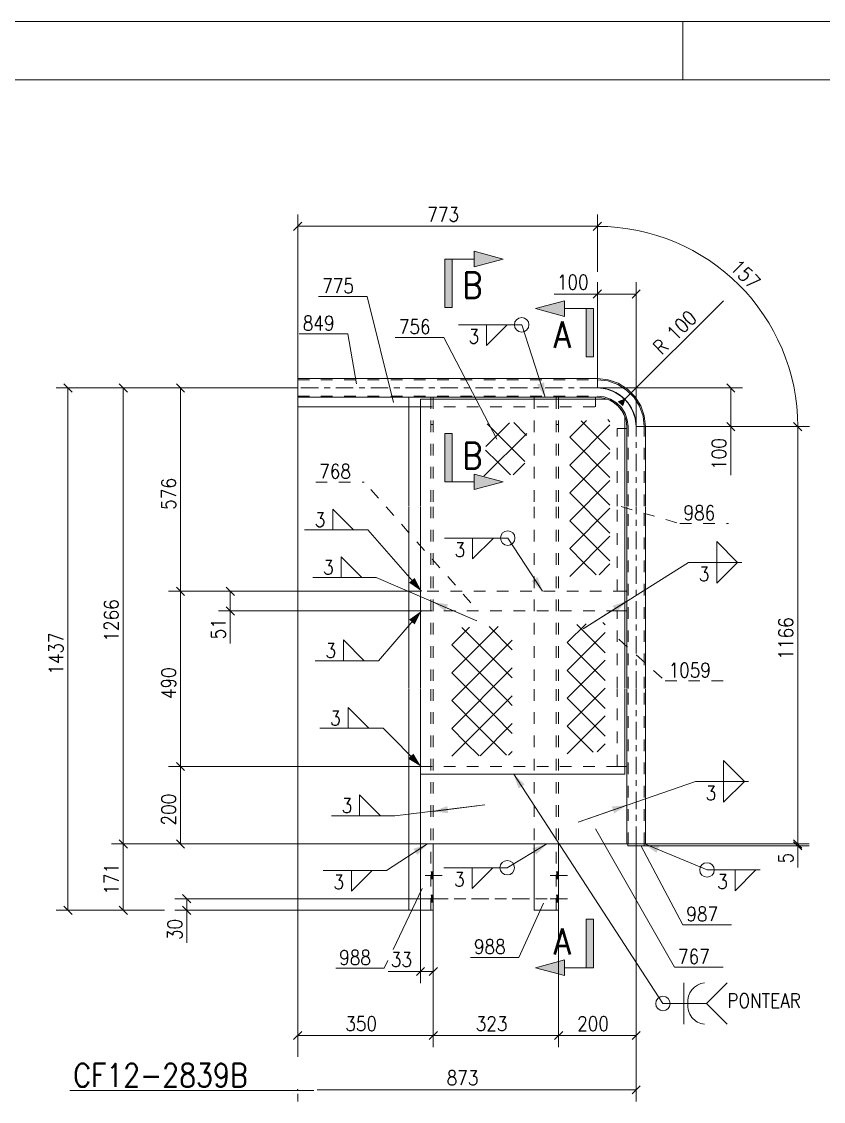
# Model space of a CAD drawing. Header units: millimetres. Extents: x 2 to 846, y 5 to 599.
# Drawn here: x 231.7 to 369.7, y 413.2 to 599 of the extents above; entities that cross this region are included whole.
import ezdxf

# ---------------------------------------------------------------- set-up
doc = ezdxf.new("R2010")
doc.units = ezdxf.units.MM
for name, pattern in [('XKITLINE00', [0]), ('XKITLINE02', [4, 2, -2]), ('XKITLINE03', [6, 3, -1, 1, -1]), ('XKITLINE06', [7, 3, -1, 2, -1])]:
    doc.linetypes.add(name, pattern=pattern)
for name, color, linetype, lineweight in [('Corte', 7, 'Continuous', 0), ('Cota', 4, 'Continuous', 0), ('Marca da peça', 2, 'Continuous', 0), ('Objeto gráfico', 3, 'Continuous', 0), ('Outro tipo de objeto', 7, 'Continuous', 0), ('Parafuso', 3, 'Continuous', 0), ('Peça', 2, 'Continuous', 0), ('Solda', 1, 'Continuous', 0), ('Texto', 7, 'Continuous', 0)]:
    doc.layers.add(name, color=color, linetype=linetype, lineweight=lineweight)
doc.styles.add('ROMANS', font='ROMANS__.TTF')
doc.styles.add('SIMPLEX', font='SIMPLEX_.TTF')

# ---------------------------------------------------------------- blocks, each defined once
blk = doc.blocks.new('*A14')
at = {"layer": 'Parafuso'}
for points in [[(302.14, 452.65), (302.56, 452.65), (302.56, 451.45), (302.14, 451.45)], [(302.14, 448.65), (302.56, 448.65), (302.56, 447.45), (302.14, 447.45)]]:
    blk.add_hatch(color=7, dxfattribs=at).paths.add_polyline_path(points, flags=17)
at = {"layer": 'Parafuso', "color": 7, "linetype": 'XKITLINE00', "lineweight": 0}
for p, q in [((301.14, 452.05), (304.1, 452.05)), ((302.14, 452.65), (302.56, 452.65)), ((302.14, 451.45), (302.56, 451.45)), ((301.14, 448.05), (304.1, 448.05)), ((302.14, 448.65), (302.56, 448.65)), ((302.14, 447.45), (302.56, 447.45))]:
    blk.add_line(p, q, dxfattribs=at)
blk = doc.blocks.new('*A15')
at = {"layer": 'Peça', "color": 4, "linetype": 'XKITLINE00', "lineweight": 0}
for p, q in [((336.06, 457.15), (336.06, 457.47)), ((337.46, 457.47), (337.46, 457.15)), ((338.86, 457.15), (338.86, 457.47)), ((338.81, 457.15), (336.06, 457.15)), ((338.86, 457.15), (338.81, 457.15))]:
    blk.add_line(p, q, dxfattribs=at)
at = {"layer": 'Peça', "color": 7, "linetype": 'XKITLINE02', "lineweight": 0}
for p, q in [((336.06, 457.47), (338.86, 457.47)), ((338.81, 457.15), (338.86, 457.15))]:
    blk.add_line(p, q, dxfattribs=at)
blk = doc.blocks.new('*A16')
at = {"layer": 'Peça', "color": 7, "linetype": 'XKITLINE02', "lineweight": 0}
for p, q in [((319.9, 534.35), (324.13, 534.35)), ((319.9, 534.35), (319.9, 515.62)), ((323.71, 534.35), (323.71, 515.62)), ((324.13, 534.35), (324.13, 515.62)), ((323.71, 529.68), (324.13, 529.68)), ((319.9, 515.52), (319.9, 484.23)), ((323.71, 515.52), (323.71, 484.23)), ((324.13, 515.52), (324.13, 484.23)), ((319.9, 484.13), (319.9, 457.47)), ((323.71, 484.13), (323.71, 446.05)), ((324.13, 484.13), (324.13, 457.47))]:
    blk.add_line(p, q, dxfattribs=at)
at = {"layer": 'Peça', "color": 4, "linetype": 'XKITLINE00', "lineweight": 0}
for p, q in [((319.9, 457.47), (319.9, 446.05)), ((324.13, 446.05), (324.13, 457.47)), ((319.9, 446.05), (324.13, 446.05))]:
    blk.add_line(p, q, dxfattribs=at)
blk = doc.blocks.new('*A17')
at = {"layer": 'Peça', "color": 7, "linetype": 'XKITLINE02', "lineweight": 0}
for p, q in [((300.36, 469.47), (300.36, 470.8)), ((300.36, 470.8), (335.52, 470.8))]:
    blk.add_line(p, q, dxfattribs=at)
at = {"layer": 'Peça', "color": 4, "linetype": 'XKITLINE00', "lineweight": 0}
for p, q in [((335.52, 470.8), (335.85, 470.8)), ((335.85, 470.8), (335.85, 457.47)), ((300.36, 469.47), (300.36, 457.47)), ((300.36, 457.47), (335.85, 457.47))]:
    blk.add_line(p, q, dxfattribs=at)
blk = doc.blocks.new('*A18')
at = {"layer": 'Peça', "color": 4, "linetype": 'XKITLINE00', "lineweight": 0}
for p, q in [((300.36, 534.01), (332.51, 534.01)), ((300.36, 515.62), (300.36, 534.01)), ((332.51, 534.01), (333.49, 533.53)), ((334.35, 532.84), (333.49, 533.53)), ((335.03, 531.99), (334.35, 532.84)), ((335.52, 531), (335.03, 531.99)), ((335.52, 515.62), (335.52, 531)), ((300.36, 484.23), (300.36, 515.52)), ((335.52, 484.23), (335.52, 515.52)), ((300.36, 469.47), (300.36, 484.13)), ((335.52, 469.47), (335.52, 484.13)), ((335.52, 469.47), (300.36, 469.47))]:
    blk.add_line(p, q, dxfattribs=at)
at = {"layer": 'Peça', "color": 7, "linetype": 'XKITLINE02', "lineweight": 0}
for p, q in [((333.49, 533.53), (334.35, 532.84)), ((334.35, 532.84), (335.03, 531.99))]:
    blk.add_line(p, q, dxfattribs=at)
blk = doc.blocks.new('*A19')
at = {"layer": 'Peça', "color": 7, "linetype": 'XKITLINE02', "lineweight": 0}
for p, q in [((335.52, 500.97), (300.36, 500.97)), ((300.36, 500.97), (300.36, 497.57)), ((300.36, 497.57), (335.52, 497.57))]:
    blk.add_line(p, q, dxfattribs=at)
at = {"layer": 'Peça', "color": 4, "linetype": 'XKITLINE00', "lineweight": 0}
for p, q in [((335.52, 500.97), (335.85, 500.97)), ((335.85, 500.97), (335.85, 497.57)), ((335.52, 497.57), (335.85, 497.57))]:
    blk.add_line(p, q, dxfattribs=at)
blk = doc.blocks.new('*A20')
at = {"layer": 'Peça', "color": 4, "linetype": 'XKITLINE00', "lineweight": 0}
for p, q in [((330.46, 534.35), (279.23, 534.35)), ((279.23, 534.35), (279.23, 532.68)), ((330.46, 534.35), (330.46, 534.01)), ((279.23, 532.68), (300.36, 532.68))]:
    blk.add_line(p, q, dxfattribs=at)
at = {"layer": 'Peça', "color": 7, "linetype": 'XKITLINE02', "lineweight": 0}
for p in [(330.46, 534.01), (300.36, 532.68)]:
    blk.add_line(p, (330.46, 532.68), dxfattribs=at)
blk = doc.blocks.new('*A21')
at = {"layer": 'Peça', "color": 4, "linetype": 'XKITLINE00', "lineweight": 0}
for p, q in [((279.24, 537.57), (330.8, 537.57)), ((279.24, 537.57), (279.24, 534.35)), ((330.8, 537.57), (332.64, 537.36)), ((332.64, 537.36), (334.39, 536.75)), ((334.39, 536.75), (335.96, 535.76)), ((335.96, 535.76), (337.27, 534.45)), ((330.46, 534.35), (330.8, 534.35)), ((330.8, 534.35), (331.92, 534.22)), ((331.92, 534.22), (332.99, 533.84)), ((332.99, 533.84), (333.95, 533.24)), ((338.25, 532.88), (337.27, 534.45)), ((333.95, 533.24), (334.75, 532.44)), ((335.35, 531.48), (334.75, 532.44)), ((338.86, 531.13), (338.25, 532.88)), ((335.73, 530.41), (335.35, 531.48)), ((335.85, 529.29), (335.73, 530.41)), ((339.07, 529.29), (338.86, 531.13)), ((335.85, 529.29), (335.85, 528.96)), ((339.07, 515.62), (339.07, 529.29)), ((339.07, 484.23), (339.07, 515.52)), ((339.07, 457.47), (339.07, 484.13)), ((335.85, 457.47), (339.07, 457.47))]:
    blk.add_line(p, q, dxfattribs=at)
at = {"layer": 'Peça', "color": 7, "linetype": 'XKITLINE02', "lineweight": 0}
for p, q in [((279.24, 537.35), (330.8, 537.35)), ((330.8, 537.35), (332.59, 537.15)), ((332.59, 537.15), (334.29, 536.55)), ((334.29, 536.55), (335.82, 535.59)), ((335.82, 535.59), (337.1, 534.31)), ((279.24, 534.56), (330.8, 534.56)), ((279.24, 534.35), (330.46, 534.35)), ((330.8, 534.56), (331.97, 534.43)), ((331.97, 534.43), (333.08, 534.04)), ((333.08, 534.04), (334.08, 533.41)), ((334.08, 533.41), (334.92, 532.58)), ((338.06, 532.79), (337.1, 534.31)), ((335.55, 531.58), (334.92, 532.58)), ((335.94, 530.46), (335.55, 531.58)), ((338.65, 531.08), (338.06, 532.79)), ((336.07, 529.29), (335.94, 530.46)), ((338.86, 529.29), (338.65, 531.08)), ((335.85, 528.96), (335.85, 515.62)), ((336.07, 515.62), (336.07, 529.29)), ((338.86, 515.62), (338.86, 529.29)), ((335.85, 515.52), (335.85, 484.23)), ((336.07, 484.23), (336.07, 515.52)), ((338.86, 484.23), (338.86, 515.52)), ((335.85, 484.13), (335.85, 457.47)), ((336.07, 457.47), (336.07, 484.13)), ((338.86, 457.47), (338.86, 484.13))]:
    blk.add_line(p, q, dxfattribs=at)
at = {"layer": 'Peça', "color": 7, "linetype": 'XKITLINE03', "lineweight": 0}
for p, q in [((330.8, 535.96), (279.24, 535.96)), ((332.28, 535.79), (330.8, 535.96)), ((333.69, 535.29), (332.28, 535.79)), ((334.95, 534.5), (333.69, 535.29)), ((336.01, 533.45), (334.95, 534.5)), ((336.8, 532.18), (336.01, 533.45)), ((337.3, 530.77), (336.8, 532.18)), ((337.46, 529.29), (337.3, 530.77)), ((337.46, 515.62), (337.46, 529.29)), ((337.46, 484.23), (337.46, 515.52)), ((337.46, 457.47), (337.46, 484.13))]:
    blk.add_line(p, q, dxfattribs=at)
blk = doc.blocks.new('*A22')
at = {"layer": 'Peça', "color": 7, "linetype": 'XKITLINE02', "lineweight": 0}
for p, q in [((334.19, 515.62), (334.19, 528.96)), ((335.52, 528.96), (334.19, 528.96)), ((334.19, 500.97), (334.19, 515.52)), ((335.52, 500.97), (334.19, 500.97))]:
    blk.add_line(p, q, dxfattribs=at)
at = {"layer": 'Peça', "color": 4, "linetype": 'XKITLINE00', "lineweight": 0}
for p, q in [((335.85, 528.96), (335.52, 528.96)), ((335.85, 515.62), (335.85, 528.96)), ((335.85, 500.97), (335.85, 515.52)), ((335.85, 500.97), (335.52, 500.97))]:
    blk.add_line(p, q, dxfattribs=at)
blk = doc.blocks.new('*A23')
at = {"layer": 'Peça', "color": 7, "linetype": 'XKITLINE02', "lineweight": 0}
for p, q in [((334.19, 484.23), (334.19, 497.57)), ((335.52, 497.57), (334.19, 497.57)), ((334.19, 470.8), (334.19, 484.13)), ((335.52, 470.8), (334.19, 470.8))]:
    blk.add_line(p, q, dxfattribs=at)
at = {"layer": 'Peça', "color": 4, "linetype": 'XKITLINE00', "lineweight": 0}
for p, q in [((335.85, 497.57), (335.52, 497.57)), ((335.85, 484.23), (335.85, 497.57)), ((335.85, 470.8), (335.85, 484.13)), ((335.85, 470.8), (335.52, 470.8))]:
    blk.add_line(p, q, dxfattribs=at)
blk = doc.blocks.new('*A24')
at = {"layer": 'Parafuso'}
for points in [[(323.71, 452.65), (324.13, 452.65), (324.13, 451.45), (323.71, 451.45)], [(323.71, 448.65), (324.13, 448.65), (324.13, 447.45), (323.71, 447.45)]]:
    blk.add_hatch(color=7, dxfattribs=at).paths.add_polyline_path(points, flags=17)
at = {"layer": 'Parafuso', "color": 7, "linetype": 'XKITLINE00', "lineweight": 0}
for p, q in [((322.7, 452.05), (325.67, 452.05)), ((323.71, 452.65), (324.13, 452.65)), ((323.71, 451.45), (324.13, 451.45)), ((322.7, 448.05), (325.67, 448.05)), ((323.71, 448.65), (324.13, 448.65)), ((323.71, 447.45), (324.13, 447.45))]:
    blk.add_line(p, q, dxfattribs=at)
blk = doc.blocks.new('*A25')
at = {"layer": 'Peça', "color": 7, "linetype": 'XKITLINE02', "lineweight": 0}
for p, q in [((298.33, 534.35), (302.56, 534.35)), ((298.33, 534.35), (298.33, 532.68)), ((302.14, 534.35), (302.14, 515.62)), ((302.56, 534.35), (302.56, 515.62)), ((302.14, 529.68), (302.56, 529.68)), ((302.14, 515.52), (302.14, 484.23)), ((302.56, 515.52), (302.56, 484.23)), ((302.14, 484.13), (302.14, 446.05)), ((302.56, 484.13), (302.56, 457.47))]:
    blk.add_line(p, q, dxfattribs=at)
at = {"layer": 'Peça', "color": 4, "linetype": 'XKITLINE00', "lineweight": 0}
for p, q in [((298.33, 532.68), (298.33, 515.62)), ((298.33, 515.52), (298.33, 484.23)), ((298.33, 484.13), (298.33, 446.05)), ((302.56, 446.05), (302.56, 457.47)), ((298.33, 446.05), (302.56, 446.05))]:
    blk.add_line(p, q, dxfattribs=at)
blk = doc.blocks.new('*A53')
at = {"layer": 'Objeto gráfico', "color": 7, "linetype": 'XKITLINE06', "lineweight": 0}
blk.add_line((302.14, 448.05), (322.7, 448.05), dxfattribs=at)
blk = doc.blocks.new('*A54')
at = {"layer": 'Objeto gráfico', "color": 2, "linetype": 'XKITLINE00', "lineweight": 0}
for p, q in [((311.59, 525.87), (315.68, 529.96)), ((316.06, 525.55), (311.83, 529.78)), ((318.45, 527.95), (316.4, 530)), ((311.27, 520.76), (318.64, 528.13)), ((318.62, 527.78), (318.45, 527.95)), ((313.66, 523.16), (311.55, 525.27)), ((318.34, 523.28), (316.06, 525.55)), ((315.82, 521), (313.66, 523.16)), ((316.32, 521.02), (318.32, 523.03)), ((311.27, 520.76), (311.27, 520.76)), ((311.27, 520.76), (311.27, 520.76)), ((311.27, 520.76), (311.27, 520.76))]:
    blk.add_line(p, q, dxfattribs=at)
blk = doc.blocks.new('*A55')
at = {"layer": 'Objeto gráfico', "color": 2, "linetype": 'XKITLINE00', "lineweight": 0}
for p, q in [((305.74, 486.93), (313.71, 494.91)), ((305.74, 491.72), (308.8, 494.79)), ((316.15, 486.09), (307.49, 494.75)), ((316.15, 490.88), (312.17, 494.87)), ((305.74, 482.14), (316.15, 492.56)), ((315.32, 482.14), (305.74, 491.72)), ((305.74, 477.35), (316.15, 487.77)), ((312.92, 479.75), (305.74, 486.93)), ((305.74, 472.56), (316.15, 482.98)), ((310.53, 477.35), (305.74, 482.14)), ((316.15, 481.3), (315.32, 482.14)), ((316.15, 476.51), (312.92, 479.75)), ((310.62, 472.65), (316.15, 478.19)), ((308.13, 474.96), (305.74, 477.35)), ((315.14, 472.74), (310.53, 477.35)), ((310.44, 472.65), (308.13, 474.96)), ((315.5, 472.74), (316.15, 473.4))]:
    blk.add_line(p, q, dxfattribs=at)
blk = doc.blocks.new('*A56')
at = {"layer": 'Objeto gráfico', "color": 2, "linetype": 'XKITLINE00', "lineweight": 0}
for p, q in [((325.6, 492.13), (328.85, 495.37)), ((332.14, 490.38), (327.27, 495.25)), ((332.14, 495.17), (331.71, 495.6)), ((325.6, 487.34), (332.14, 493.88)), ((332.14, 485.59), (325.6, 492.13)), ((325.6, 482.55), (332.14, 489.09)), ((332.14, 480.8), (325.6, 487.34)), ((325.6, 477.76), (332.14, 484.3)), ((330.39, 477.76), (325.6, 482.55)), ((325.6, 472.97), (332.14, 479.51)), ((328, 475.36), (325.6, 477.76)), ((332.14, 476.01), (330.39, 477.76)), ((330.08, 473.28), (328, 475.36)), ((330.74, 473.32), (332.14, 474.72)), ((325.6, 472.97), (325.6, 472.97)), ((325.6, 472.97), (325.6, 472.97)), ((325.6, 472.97), (325.6, 472.97))]:
    blk.add_line(p, q, dxfattribs=at)
blk = doc.blocks.new('*A57')
at = {"layer": 'Objeto gráfico', "color": 2, "linetype": 'XKITLINE00', "lineweight": 0}
for p, q in [((326.03, 527.48), (328.9, 530.35)), ((332.96, 525.34), (327.99, 530.31)), ((332.96, 530.13), (332.57, 530.52)), ((326.03, 522.69), (332.96, 529.63)), ((332.96, 520.55), (326.03, 527.48)), ((326.03, 517.9), (332.96, 524.84)), ((332.96, 515.76), (326.03, 522.69)), ((326.03, 513.11), (332.96, 520.05)), ((332.96, 510.97), (326.03, 517.9)), ((326.03, 508.32), (332.96, 515.26)), ((330.82, 508.32), (326.03, 513.11)), ((326.03, 503.53), (332.96, 510.47)), ((328.43, 505.93), (326.03, 508.32)), ((332.96, 506.18), (330.82, 508.32)), ((330.59, 503.77), (328.43, 505.93)), ((331.08, 503.79), (332.96, 505.68))]:
    blk.add_line(p, q, dxfattribs=at)
blk = doc.blocks.new('*A114')
at = {"layer": 'Cota', "color": 7, "linetype": 'XKITLINE00', "lineweight": 0}
for p, q in [((300.36, 457.47), (300.36, 433.52)), ((302.56, 446.05), (302.56, 433.52)), ((300.36, 435.52), (294.78, 435.52)), ((300.36, 435.52), (294.78, 435.52)), ((301.07, 436.23), (299.66, 434.81)), ((300.36, 435.52), (302.56, 435.52)), ((303.27, 436.23), (301.86, 434.81))]:
    blk.add_line(p, q, dxfattribs=at)
at = {"layer": 'Cota', "color": 3}
for p in [(300.36, 435.52), (302.56, 435.52)]:
    blk.add_point(p, dxfattribs=at)
at = {"layer": 'Cota', "color": 3, "style": 'SIMPLEX', "width": 0.85}
blk.add_text('33', height=2.5, dxfattribs=at).set_placement((295.25, 436.32))
blk = doc.blocks.new('*A115')
at = {"layer": 'Cota', "color": 7, "linetype": 'XKITLINE00', "lineweight": 0}
for p, q in [((301.14, 448.05), (258.09, 448.05)), ((259.43, 448.75), (260.84, 447.34)), ((260.14, 446.05), (260.14, 448.05)), ((298.33, 446.05), (258.09, 446.05)), ((259.43, 446.75), (260.84, 445.34)), ((260.14, 446.05), (260.14, 440.46)), ((260.14, 446.05), (260.14, 440.46))]:
    blk.add_line(p, q, dxfattribs=at)
at = {"layer": 'Cota', "color": 3}
for p in [(260.14, 448.05), (260.14, 446.05)]:
    blk.add_point(p, dxfattribs=at)
at = {"layer": 'Cota', "color": 3, "style": 'SIMPLEX', "width": 0.85}
blk.add_text('30', height=2.5, rotation=90.0002, dxfattribs=at).set_placement((259.34, 440.93))
blk = doc.blocks.new('*A116')
at = {"layer": 'Cota', "color": 7, "linetype": 'XKITLINE00', "lineweight": 0}
for p, q in [((279.24, 535.96), (257.03, 535.96)), ((258.37, 536.66), (259.78, 535.25)), ((259.08, 500.97), (259.08, 535.96)), ((300.36, 500.97), (257.03, 500.97)), ((258.37, 501.67), (259.78, 500.26))]:
    blk.add_line(p, q, dxfattribs=at)
at = {"layer": 'Cota', "color": 3}
for p in [(259.08, 535.96), (259.08, 500.97)]:
    blk.add_point(p, dxfattribs=at)
at = {"layer": 'Cota', "color": 3, "style": 'SIMPLEX', "width": 0.85}
blk.add_text('576', height=2.5, rotation=90.0002, dxfattribs=at).set_placement((258.28, 514.98))
blk = doc.blocks.new('*A117')
at = {"layer": 'Cota', "color": 7, "linetype": 'XKITLINE00', "lineweight": 0}
for p, q in [((300.36, 500.97), (257.03, 500.97)), ((258.37, 501.67), (259.78, 500.26)), ((259.08, 470.8), (259.08, 500.97)), ((300.36, 470.8), (257.03, 470.8)), ((258.37, 471.51), (259.78, 470.09))]:
    blk.add_line(p, q, dxfattribs=at)
at = {"layer": 'Cota', "color": 3}
for p in [(259.08, 500.97), (259.08, 470.8)]:
    blk.add_point(p, dxfattribs=at)
at = {"layer": 'Cota', "color": 3, "style": 'SIMPLEX', "width": 0.85}
blk.add_text('490', height=2.5, rotation=90.0002, dxfattribs=at).set_placement((258.28, 482.4))
blk = doc.blocks.new('*A118')
at = {"layer": 'Cota', "color": 7, "linetype": 'XKITLINE00', "lineweight": 0}
for p, q in [((300.36, 470.8), (257.03, 470.8)), ((258.37, 471.51), (259.78, 470.09)), ((259.08, 457.47), (259.08, 470.8)), ((300.36, 457.47), (257.03, 457.47)), ((258.37, 458.17), (259.78, 456.76))]:
    blk.add_line(p, q, dxfattribs=at)
at = {"layer": 'Cota', "color": 3}
for p in [(259.08, 470.8), (259.08, 457.47)]:
    blk.add_point(p, dxfattribs=at)
at = {"layer": 'Cota', "color": 3, "style": 'SIMPLEX', "width": 0.85}
blk.add_text('200', height=2.5, rotation=90.0002, dxfattribs=at).set_placement((258.28, 460.65))
blk = doc.blocks.new('*A119')
at = {"layer": 'Cota', "color": 7, "linetype": 'XKITLINE00', "lineweight": 0}
for p, q in [((279.24, 535.96), (237.66, 535.96)), ((239, 536.66), (240.42, 535.25)), ((239.71, 446.05), (239.71, 535.96)), ((256.34, 446.05), (237.66, 446.05)), ((239, 446.75), (240.42, 445.34)), ((298.33, 446.05), (259.84, 446.05))]:
    blk.add_line(p, q, dxfattribs=at)
at = {"layer": 'Cota', "color": 3}
for p in [(239.71, 535.96), (239.71, 446.05)]:
    blk.add_point(p, dxfattribs=at)
at = {"layer": 'Cota', "color": 3, "style": 'SIMPLEX', "width": 0.85}
blk.add_text('1437', height=2.5, rotation=90.0002, dxfattribs=at).set_placement((238.91, 486.59))
blk = doc.blocks.new('*A120')
at = {"layer": 'Cota', "color": 7, "linetype": 'XKITLINE00', "lineweight": 0}
for p, q in [((279.24, 535.96), (279.24, 422.5)), ((302.56, 446.05), (302.56, 422.5)), ((279.94, 425.2), (278.53, 423.79)), ((279.24, 424.5), (302.56, 424.5)), ((303.27, 425.2), (301.86, 423.79))]:
    blk.add_line(p, q, dxfattribs=at)
at = {"layer": 'Cota', "color": 3}
for p in [(279.24, 424.5), (302.56, 424.5)]:
    blk.add_point(p, dxfattribs=at)
at = {"layer": 'Cota', "color": 3, "style": 'SIMPLEX', "width": 0.85}
blk.add_text('350', height=2.5, dxfattribs=at).set_placement((287.42, 425.3))
blk = doc.blocks.new('*A121')
at = {"layer": 'Cota', "color": 7, "linetype": 'XKITLINE00', "lineweight": 0}
for p, q in [((337.46, 457.47), (337.46, 422.5)), ((324.13, 446.05), (324.13, 422.5)), ((324.84, 425.2), (323.42, 423.79)), ((324.13, 424.5), (337.46, 424.5)), ((338.17, 425.2), (336.76, 423.79))]:
    blk.add_line(p, q, dxfattribs=at)
at = {"layer": 'Cota', "color": 3}
for p in [(324.13, 424.5), (337.46, 424.5)]:
    blk.add_point(p, dxfattribs=at)
at = {"layer": 'Cota', "color": 3, "style": 'SIMPLEX', "width": 0.85}
blk.add_text('200', height=2.5, dxfattribs=at).set_placement((327.31, 425.3))
blk = doc.blocks.new('*A122')
at = {"layer": 'Cota', "color": 7, "linetype": 'XKITLINE00', "lineweight": 0}
for p, q in [((300.36, 457.47), (247.18, 457.47)), ((248.53, 458.17), (249.94, 456.76)), ((249.23, 446.05), (249.23, 457.47)), ((256.34, 446.05), (247.18, 446.05)), ((248.53, 446.75), (249.94, 445.34)), ((298.33, 446.05), (259.84, 446.05))]:
    blk.add_line(p, q, dxfattribs=at)
at = {"layer": 'Cota', "color": 3}
for p in [(249.23, 457.47), (249.23, 446.05)]:
    blk.add_point(p, dxfattribs=at)
at = {"layer": 'Cota', "color": 3, "style": 'SIMPLEX', "width": 0.85}
blk.add_text('171', height=2.5, rotation=90.0002, dxfattribs=at).set_placement((248.43, 448.74))
blk = doc.blocks.new('*A123')
at = {"layer": 'Cota', "color": 7, "linetype": 'XKITLINE00', "lineweight": 0}
for p, q in [((279.24, 535.96), (247.18, 535.96)), ((248.53, 536.66), (249.94, 535.25)), ((249.23, 457.47), (249.23, 535.96)), ((300.36, 457.47), (247.18, 457.47)), ((248.53, 458.17), (249.94, 456.76))]:
    blk.add_line(p, q, dxfattribs=at)
at = {"layer": 'Cota', "color": 3}
for p in [(249.23, 535.96), (249.23, 457.47)]:
    blk.add_point(p, dxfattribs=at)
at = {"layer": 'Cota', "color": 3, "style": 'SIMPLEX', "width": 0.85}
blk.add_text('1266', height=2.5, rotation=90.0002, dxfattribs=at).set_placement((248.43, 492.3))
blk = doc.blocks.new('*A124')
at = {"layer": 'Cota', "color": 7, "linetype": 'XKITLINE00', "lineweight": 0}
for p, q in [((279.24, 535.96), (279.24, 420.86)), ((337.46, 457.47), (337.46, 413.16)), ((278.53, 414.46), (278.53, 414.46)), ((279.24, 414.46), (279.24, 413.16)), ((282.6, 415.16), (337.46, 415.16)), ((338.17, 415.87), (336.76, 414.46))]:
    blk.add_line(p, q, dxfattribs=at)
at = {"layer": 'Cota', "color": 3}
for p in [(279.24, 415.16), (337.46, 415.16)]:
    blk.add_point(p, dxfattribs=at)
at = {"layer": 'Cota', "color": 3, "style": 'SIMPLEX', "width": 0.85}
blk.add_text('873', height=2.5, dxfattribs=at).set_placement((304.87, 415.96))
blk = doc.blocks.new('*A125')
at = {"layer": 'Cota', "color": 7, "linetype": 'XKITLINE00', "lineweight": 0}
for p, q in [((330.8, 535.95), (330.8, 554.17)), ((337.46, 529.29), (337.46, 554.17)), ((330.8, 552.12), (323.36, 552.12)), ((330.8, 552.12), (323.36, 552.12)), ((331.5, 552.83), (330.09, 551.42)), ((330.8, 552.12), (337.46, 552.12)), ((338.17, 552.83), (336.76, 551.42))]:
    blk.add_line(p, q, dxfattribs=at)
at = {"layer": 'Cota', "color": 3}
for p in [(330.8, 552.12), (337.46, 552.12)]:
    blk.add_point(p, dxfattribs=at)
at = {"layer": 'Cota', "color": 3, "style": 'SIMPLEX', "width": 0.85}
blk.add_text('100', height=2.5, dxfattribs=at).set_placement((323.83, 552.92))
blk = doc.blocks.new('*A126')
at = {"layer": 'Cota', "color": 7, "linetype": 'XKITLINE00', "lineweight": 0}
for p, q in [((330.8, 555.92), (330.8, 565.81)), ((331.5, 564.47), (330.09, 563.06)), ((330.8, 535.95), (330.8, 552.42)), ((365.98, 528.58), (364.56, 530)), ((337.46, 529.29), (367.27, 529.29))]:
    blk.add_line(p, q, dxfattribs=at)
blk.add_arc((330.8, 529.29), 34.47, 0, 90, dxfattribs=at)
at = {"layer": 'Cota', "color": 7}
for p in [(330.8, 563.76), (365.27, 529.29)]:
    blk.add_point(p, dxfattribs=at)
at = {"layer": 'Cota', "color": 3, "style": 'SIMPLEX', "width": 0.85}
blk.add_text('157', height=2.5, rotation=-45.0001, dxfattribs=at).set_placement((353.44, 556.53))
blk = doc.blocks.new('*A127')
at = {"layer": 'Corte'}
for points in [[(320.13, 549.61), (325.13, 550.95), (325.13, 548.27)], [(328.88, 549.61), (330.13, 549.61), (330.13, 541.28)], [(328.88, 541.28), (328.88, 549.61), (330.13, 541.28)], [(328.88, 444.51), (330.13, 444.51), (330.13, 436.18)], [(328.88, 436.18), (328.88, 444.51), (330.13, 436.18)], [(320.13, 436.18), (325.13, 437.52), (325.13, 434.84)]]:
    blk.add_hatch(color=6, dxfattribs=at).paths.add_polyline_path(points, flags=17)
at = {"layer": 'Corte', "color": 6, "linetype": 'XKITLINE00', "lineweight": 0}
for p, q in [((320.13, 549.61), (325.13, 550.95)), ((325.13, 550.95), (325.13, 548.27)), ((320.13, 549.61), (325.13, 548.27)), ((330.13, 549.61), (325.13, 549.61)), ((328.88, 541.28), (328.88, 549.61)), ((330.13, 549.61), (330.13, 541.28)), ((330.13, 541.28), (328.88, 541.28)), ((328.88, 444.51), (328.88, 436.18)), ((330.13, 444.51), (328.88, 444.51)), ((330.13, 436.18), (330.13, 444.51)), ((320.13, 436.18), (325.13, 437.52)), ((325.13, 434.84), (325.13, 437.52)), ((320.13, 436.18), (325.13, 434.84)), ((330.13, 436.18), (325.13, 436.18))]:
    blk.add_line(p, q, dxfattribs=at)
at = {"layer": 'Corte', "color": 4, "style": 'ROMANS', "width": 0.85}
for p in [(323.25, 542.86), (323.25, 438.43)]:
    blk.add_text('A', height=4.5, dxfattribs=at).set_placement(p)
blk = doc.blocks.new('*A128')
at = {"layer": 'Corte'}
for points in [[(314.57, 558.14), (309.57, 556.8), (309.57, 559.48)], [(305.82, 549.81), (304.57, 549.81), (304.57, 558.14)], [(305.82, 558.14), (305.82, 549.81), (304.57, 558.14)], [(305.82, 519.8), (304.57, 519.8), (304.57, 528.13)], [(305.82, 528.13), (305.82, 519.8), (304.57, 528.13)], [(314.57, 519.8), (309.57, 518.46), (309.57, 521.14)]]:
    blk.add_hatch(color=6, dxfattribs=at).paths.add_polyline_path(points, flags=17)
at = {"layer": 'Corte', "color": 6, "linetype": 'XKITLINE00', "lineweight": 0}
for p, q in [((314.57, 558.14), (309.57, 559.48)), ((309.57, 559.48), (309.57, 556.8)), ((304.57, 558.14), (309.57, 558.14)), ((304.57, 558.14), (304.57, 549.81)), ((305.82, 549.81), (305.82, 558.14)), ((314.57, 558.14), (309.57, 556.8)), ((304.57, 549.81), (305.82, 549.81)), ((304.57, 519.8), (304.57, 528.13)), ((304.57, 528.13), (305.82, 528.13)), ((305.82, 528.13), (305.82, 519.8)), ((314.57, 519.8), (309.57, 521.14)), ((309.57, 518.46), (309.57, 521.14)), ((304.57, 519.8), (309.57, 519.8)), ((314.57, 519.8), (309.57, 518.46))]:
    blk.add_line(p, q, dxfattribs=at)
at = {"layer": 'Corte', "color": 4, "style": 'ROMANS', "width": 0.85}
for p in [(307.57, 551.39), (307.57, 522.05)]:
    blk.add_text('B', height=4.5, dxfattribs=at).set_placement(p)
blk = doc.blocks.new('*A129')
at = {"layer": 'Texto', "color": 4, "linetype": 'XKITLINE00', "lineweight": 0}
blk.add_line((240.02, 415.06), (282, 415.06), dxfattribs=at)
at = {"layer": 'Texto', "color": 4, "style": 'ROMANS', "width": 0.85}
blk.add_text('CF12-2839B', height=4, dxfattribs=at).set_placement((240.62, 415.66))
blk = doc.blocks.new('*A130')
at = {"layer": 'Solda'}
blk.add_hatch(color=7, dxfattribs=at).paths.add_polyline_path([(300.51, 497.57), (299.35, 495.26), (298.41, 496.08)], flags=17)
at = {"layer": 'Solda', "color": 7, "linetype": 'XKITLINE00', "lineweight": 0}
for p in [(300.51, 497.57), (282.26, 489.01)]:
    blk.add_line(p, (293.14, 489.01), dxfattribs=at)
at = {"layer": 'Solda', "color": 3, "linetype": 'XKITLINE00', "lineweight": 0}
for p, q in [((290.68, 489.01), (287.11, 492.58)), ((287.11, 492.58), (287.11, 489.01)), ((287.11, 489.01), (290.68, 489.01))]:
    blk.add_line(p, q, dxfattribs=at)
at = {"layer": 'Solda', "color": 3, "style": 'ROMANS', "width": 0.85}
blk.add_text('3', height=2.5, dxfattribs=at).set_placement((284.01, 489.51))
blk = doc.blocks.new('*A131')
at = {"layer": 'Solda'}
blk.add_hatch(color=7, dxfattribs=at).paths.add_polyline_path([(302.56, 499.11), (305.11, 498.69), (304.61, 497.55)], flags=17)
at = {"layer": 'Solda', "color": 3, "linetype": 'XKITLINE00', "lineweight": 0}
for p, q in [((290.27, 503.33), (286.69, 506.9)), ((286.69, 506.9), (286.69, 503.33)), ((286.69, 503.33), (290.27, 503.33))]:
    blk.add_line(p, q, dxfattribs=at)
at = {"layer": 'Solda', "color": 7, "linetype": 'XKITLINE00', "lineweight": 0}
for p, q in [((281.85, 503.33), (292.73, 503.33)), ((310.07, 495.88), (292.73, 503.33)), ((302.56, 499.11), (310.07, 495.88))]:
    blk.add_line(p, q, dxfattribs=at)
at = {"layer": 'Solda', "color": 3, "style": 'ROMANS', "width": 0.85}
blk.add_text('3', height=2.5, dxfattribs=at).set_placement((283.6, 503.83))
blk = doc.blocks.new('*A132')
at = {"layer": 'Solda'}
blk.add_hatch(color=7, dxfattribs=at).paths.add_polyline_path([(300.52, 500.97), (298.4, 502.44), (299.35, 503.26)], flags=17)
at = {"layer": 'Solda', "color": 3, "linetype": 'XKITLINE00', "lineweight": 0}
for p, q in [((288.83, 511.52), (285.26, 515.09)), ((285.26, 515.09), (285.26, 511.52)), ((285.26, 511.52), (288.83, 511.52))]:
    blk.add_line(p, q, dxfattribs=at)
at = {"layer": 'Solda', "color": 7, "linetype": 'XKITLINE00', "lineweight": 0}
for p in [(280.41, 511.52), (300.52, 500.97)]:
    blk.add_line(p, (291.29, 511.52), dxfattribs=at)
at = {"layer": 'Solda', "color": 3, "style": 'ROMANS', "width": 0.85}
blk.add_text('3', height=2.5, dxfattribs=at).set_placement((282.16, 512.02))
blk = doc.blocks.new('*A133')
at = {"layer": 'Solda'}
blk.add_hatch(color=7, dxfattribs=at).paths.add_polyline_path([(302.56, 463.07), (304.97, 464), (305.12, 462.76)], flags=17)
at = {"layer": 'Solda', "color": 3, "linetype": 'XKITLINE00', "lineweight": 0}
for p, q in [((293.46, 462.33), (289.89, 465.9)), ((289.89, 465.9), (289.89, 462.33)), ((289.89, 462.33), (293.46, 462.33))]:
    blk.add_line(p, q, dxfattribs=at)
at = {"layer": 'Solda', "color": 7, "linetype": 'XKITLINE00', "lineweight": 0}
for p, q in [((311.45, 464.19), (295.93, 462.33)), ((302.56, 463.07), (311.45, 464.19)), ((285.04, 462.33), (295.93, 462.33))]:
    blk.add_line(p, q, dxfattribs=at)
at = {"layer": 'Solda', "color": 3, "style": 'ROMANS', "width": 0.85}
blk.add_text('3', height=2.5, dxfattribs=at).set_placement((286.79, 462.83))
blk = doc.blocks.new('*A134')
at = {"layer": 'Solda'}
blk.add_hatch(color=7, dxfattribs=at).paths.add_polyline_path([(300.45, 470.8), (298.25, 472.14), (299.14, 473.02)], flags=17)
at = {"layer": 'Solda', "color": 3, "linetype": 'XKITLINE00', "lineweight": 0}
for p, q in [((291.49, 477.38), (287.91, 480.95)), ((287.91, 480.95), (287.91, 477.38)), ((287.91, 477.38), (291.49, 477.38))]:
    blk.add_line(p, q, dxfattribs=at)
at = {"layer": 'Solda', "color": 7, "linetype": 'XKITLINE00', "lineweight": 0}
for p in [(283.07, 477.38), (300.45, 470.8)]:
    blk.add_line(p, (293.95, 477.38), dxfattribs=at)
at = {"layer": 'Solda', "color": 3, "style": 'ROMANS', "width": 0.85}
blk.add_text('3', height=2.5, dxfattribs=at).set_placement((284.82, 477.88))
blk = doc.blocks.new('*A135')
at = {"layer": 'Solda'}
blk.add_hatch(color=7, dxfattribs=at).paths.add_polyline_path([(301.58, 457.47), (299.81, 455.59), (299.14, 456.64)], flags=17)
at = {"layer": 'Solda', "color": 7, "linetype": 'XKITLINE00', "lineweight": 0}
for p in [(301.58, 457.47), (283.64, 452.93)]:
    blk.add_line(p, (294.52, 452.93), dxfattribs=at)
at = {"layer": 'Solda', "color": 3, "linetype": 'XKITLINE00', "lineweight": 0}
for p, q in [((288.49, 452.93), (292.06, 452.93)), ((292.06, 452.93), (288.49, 449.36)), ((288.49, 449.36), (288.49, 452.93))]:
    blk.add_line(p, q, dxfattribs=at)
at = {"layer": 'Solda', "color": 3, "style": 'ROMANS', "width": 0.85}
blk.add_text('3', height=2.5, dxfattribs=at).set_placement((285.39, 449.68))
blk = doc.blocks.new('*A136')
at = {"layer": 'Solda'}
blk.add_hatch(color=7, dxfattribs=at).paths.add_polyline_path([(316.4, 469.47), (318.29, 467.71), (317.24, 467.03)], flags=17)
at = {"layer": 'Solda', "color": 7, "linetype": 'XKITLINE00', "lineweight": 0}
for p, q in [((316.4, 469.47), (342.08, 430.01)), ((342.08, 430.01), (349.58, 430.01))]:
    blk.add_line(p, q, dxfattribs=at)
at = {"layer": 'Solda', "color": 3, "linetype": 'XKITLINE00', "lineweight": 0}
for p, q in [((345.65, 430.01), (345.65, 433.58)), ((349.58, 430.01), (353.15, 433.58)), ((345.65, 430.01), (345.65, 426.44)), ((349.58, 430.01), (353.15, 426.44))]:
    blk.add_line(p, q, dxfattribs=at)
for centre, radius, start, end in [((349.58, 430.37), 3.23, 96.3402, 186.3402), ((342.08, 430.01), 1.25, 90, 270), ((342.08, 430.01), 1.25, 270, 90), ((349.58, 429.65), 3.23, 173.6598, 263.6598)]:
    blk.add_arc(centre, radius, start, end, dxfattribs=at)
at = {"layer": 'Solda', "color": 3, "style": 'ROMANS', "width": 0.85}
blk.add_text('PONTEAR', height=2.5, dxfattribs=at).set_placement((353.15, 429.26))
blk = doc.blocks.new('*A137')
at = {"layer": 'Solda'}
blk.add_hatch(color=7, dxfattribs=at).paths.add_polyline_path([(338.89, 457.47), (341.44, 457.08), (340.96, 455.93)], flags=17)
at = {"layer": 'Solda', "color": 7, "linetype": 'XKITLINE00', "lineweight": 0}
for p, q in [((338.89, 457.47), (349.66, 453)), ((349.66, 453), (358.79, 453))]:
    blk.add_line(p, q, dxfattribs=at)
at = {"layer": 'Solda', "color": 3, "linetype": 'XKITLINE00', "lineweight": 0}
for p, q in [((354.51, 453), (358.08, 453)), ((358.08, 453), (354.51, 449.43)), ((354.51, 449.43), (354.51, 453))]:
    blk.add_line(p, q, dxfattribs=at)
for start, end in [(90, 270), (270, 90)]:
    blk.add_arc((349.66, 453), 1.25, start, end, dxfattribs=at)
at = {"layer": 'Solda', "color": 3, "style": 'ROMANS', "width": 0.85}
blk.add_text('3', height=2.5, dxfattribs=at).set_placement((351.41, 449.75))
blk = doc.blocks.new('*A138')
at = {"layer": 'Solda'}
blk.add_hatch(color=7, dxfattribs=at).paths.add_polyline_path([(322.08, 457.47), (320.26, 455.64), (319.62, 456.71)], flags=17)
at = {"layer": 'Solda', "color": 7, "linetype": 'XKITLINE00', "lineweight": 0}
for p in [(322.08, 457.47), (304.4, 453.38)]:
    blk.add_line(p, (315.29, 453.38), dxfattribs=at)
at = {"layer": 'Solda', "color": 3, "linetype": 'XKITLINE00', "lineweight": 0}
for p, q in [((309.25, 453.38), (312.82, 453.38)), ((312.82, 453.38), (309.25, 449.81)), ((309.25, 449.81), (309.25, 453.38))]:
    blk.add_line(p, q, dxfattribs=at)
for start, end in [(90, 270), (270, 90)]:
    blk.add_arc((315.29, 453.38), 1.25, start, end, dxfattribs=at)
at = {"layer": 'Solda', "color": 3, "style": 'ROMANS', "width": 0.85}
blk.add_text('3', height=2.5, dxfattribs=at).set_placement((306.15, 450.13))
blk = doc.blocks.new('*A139')
at = {"layer": 'Solda'}
blk.add_hatch(color=7, dxfattribs=at).paths.add_polyline_path([(321.8, 534.35), (320.44, 536.53), (321.63, 536.92)], flags=17)
at = {"layer": 'Solda', "color": 7, "linetype": 'XKITLINE00', "lineweight": 0}
for p in [(306.88, 546.82), (321.8, 534.35)]:
    blk.add_line(p, (317.77, 546.82), dxfattribs=at)
at = {"layer": 'Solda', "color": 3, "linetype": 'XKITLINE00', "lineweight": 0}
for p, q in [((311.73, 546.82), (315.3, 546.82)), ((315.3, 546.82), (311.73, 543.25)), ((311.73, 543.25), (311.73, 546.82))]:
    blk.add_line(p, q, dxfattribs=at)
for start, end in [(90, 270), (270, 90)]:
    blk.add_arc((317.77, 546.82), 1.25, start, end, dxfattribs=at)
at = {"layer": 'Solda', "color": 3, "style": 'ROMANS', "width": 0.85}
blk.add_text('3', height=2.5, dxfattribs=at).set_placement((308.63, 543.57))
blk = doc.blocks.new('*A140')
at = {"layer": 'Solda'}
blk.add_hatch(color=7, dxfattribs=at).paths.add_polyline_path([(321.36, 500.97), (319.47, 502.71), (320.51, 503.4)], flags=17)
at = {"layer": 'Solda', "color": 7, "linetype": 'XKITLINE00', "lineweight": 0}
for p in [(304.49, 510.11), (321.36, 500.97)]:
    blk.add_line(p, (315.37, 510.11), dxfattribs=at)
at = {"layer": 'Solda', "color": 3, "linetype": 'XKITLINE00', "lineweight": 0}
for p, q in [((309.33, 510.11), (312.91, 510.11)), ((312.91, 510.11), (309.33, 506.54)), ((309.33, 506.54), (309.33, 510.11))]:
    blk.add_line(p, q, dxfattribs=at)
for start, end in [(90, 270), (270, 90)]:
    blk.add_arc((315.37, 510.11), 1.25, start, end, dxfattribs=at)
at = {"layer": 'Solda', "color": 3, "style": 'ROMANS', "width": 0.85}
blk.add_text('3', height=2.5, dxfattribs=at).set_placement((306.24, 506.86))
blk = doc.blocks.new('*A141')
at = {"layer": 'Solda'}
blk.add_hatch(color=7, dxfattribs=at).paths.add_polyline_path([(335.85, 464.13), (333.69, 462.73), (333.29, 463.91)], flags=17)
at = {"layer": 'Solda', "color": 3, "linetype": 'XKITLINE00', "lineweight": 0}
for p, q in [((356.09, 468.24), (352.52, 471.82)), ((352.52, 471.82), (352.52, 468.24)), ((352.52, 468.24), (356.09, 468.24)), ((352.52, 468.24), (356.09, 468.24)), ((356.09, 468.24), (352.52, 464.67)), ((352.52, 464.67), (352.52, 468.24))]:
    blk.add_line(p, q, dxfattribs=at)
at = {"layer": 'Solda', "color": 7, "linetype": 'XKITLINE00', "lineweight": 0}
for p, q in [((327.51, 461.25), (347.67, 468.24)), ((347.67, 468.24), (356.8, 468.24)), ((335.85, 464.13), (327.51, 461.25))]:
    blk.add_line(p, q, dxfattribs=at)
at = {"layer": 'Solda', "color": 3, "style": 'ROMANS', "width": 0.85}
blk.add_text('3', height=2.5, dxfattribs=at).set_placement((349.42, 464.99))
blk = doc.blocks.new('*A142')
at = {"layer": 'Solda'}
blk.add_hatch(color=7, dxfattribs=at).paths.add_polyline_path([(335.85, 499.27), (334.08, 497.4), (333.41, 498.45)], flags=17)
at = {"layer": 'Solda', "color": 3, "linetype": 'XKITLINE00', "lineweight": 0}
for p, q in [((354.92, 505.93), (351.35, 509.5)), ((351.35, 509.5), (351.35, 505.93)), ((351.35, 505.93), (354.92, 505.93)), ((351.35, 505.93), (354.92, 505.93)), ((354.92, 505.93), (351.35, 502.36)), ((351.35, 502.36), (351.35, 505.93))]:
    blk.add_line(p, q, dxfattribs=at)
at = {"layer": 'Solda', "color": 7, "linetype": 'XKITLINE00', "lineweight": 0}
for p, q in [((328.37, 494.52), (346.5, 505.93)), ((346.5, 505.93), (355.63, 505.93)), ((335.85, 499.27), (328.37, 494.52))]:
    blk.add_line(p, q, dxfattribs=at)
at = {"layer": 'Solda', "color": 3, "style": 'ROMANS', "width": 0.85}
blk.add_text('3', height=2.5, dxfattribs=at).set_placement((348.25, 502.68))
blk = doc.blocks.new('*A143')
at = {"layer": 'Marca da peça', "color": 7, "linetype": 'XKITLINE00', "lineweight": 0}
for p, q in [((338.26, 457.18), (345.5, 443.56)), ((345.5, 443.56), (353.86, 443.56))]:
    blk.add_line(p, q, dxfattribs=at)
at = {"layer": 'Marca da peça', "color": 4, "style": 'ROMANS', "width": 0.85}
blk.add_text('987', height=2.5, dxfattribs=at).set_placement((346.1, 444.16))
blk = doc.blocks.new('*A144')
at = {"layer": 'Marca da peça', "color": 7, "linetype": 'XKITLINE00', "lineweight": 0}
for p in [(321.51, 447.27), (308.95, 437.95)]:
    blk.add_line(p, (317.3, 437.95), dxfattribs=at)
at = {"layer": 'Marca da peça', "color": 4, "style": 'ROMANS', "width": 0.85}
blk.add_text('988', height=2.5, dxfattribs=at).set_placement((309.55, 438.55))
blk = doc.blocks.new('*A145')
at = {"layer": 'Marca da peça', "color": 7, "linetype": 'XKITLINE00', "lineweight": 0}
for p, q in [((330.45, 460.09), (344.06, 436.24)), ((344.06, 436.24), (352.42, 436.24))]:
    blk.add_line(p, q, dxfattribs=at)
at = {"layer": 'Marca da peça', "color": 4, "style": 'ROMANS', "width": 0.85}
blk.add_text('767', height=2.5, dxfattribs=at).set_placement((344.66, 436.84))
blk = doc.blocks.new('*A146')
at = {"layer": 'Marca da peça', "color": 7, "linetype": 'XKITLINE00', "lineweight": 0}
for p in [(296.03, 544.65), (313.49, 527.15)]:
    blk.add_line(p, (304.38, 544.65), dxfattribs=at)
at = {"layer": 'Marca da peça', "color": 4, "style": 'ROMANS', "width": 0.85}
blk.add_text('756', height=2.5, dxfattribs=at).set_placement((296.63, 545.25))
blk = doc.blocks.new('*A147')
at = {"layer": 'Marca da peça', "color": 7, "linetype": 'XKITLINE02', "lineweight": 0}
for p in [(282.33, 519.75), (309.01, 498.99)]:
    blk.add_line(p, (290.68, 519.75), dxfattribs=at)
at = {"layer": 'Marca da peça', "color": 4, "style": 'ROMANS', "width": 0.85}
blk.add_text('768', height=2.5, dxfattribs=at).set_placement((282.93, 520.35))
blk = doc.blocks.new('*A148')
at = {"layer": 'Marca da peça', "color": 7, "linetype": 'XKITLINE00', "lineweight": 0}
for p in [(282.84, 551.67), (295.71, 533.42)]:
    blk.add_line(p, (291.2, 551.67), dxfattribs=at)
at = {"layer": 'Marca da peça', "color": 4, "style": 'ROMANS', "width": 0.85}
blk.add_text('775', height=2.5, dxfattribs=at).set_placement((283.44, 552.27))
blk = doc.blocks.new('*A149')
at = {"layer": 'Marca da peça', "color": 7, "linetype": 'XKITLINE00', "lineweight": 0}
for p in [(279.51, 545.24), (289.37, 536.65)]:
    blk.add_line(p, (287.87, 545.24), dxfattribs=at)
at = {"layer": 'Marca da peça', "color": 4, "style": 'ROMANS', "width": 0.85}
blk.add_text('849', height=2.5, dxfattribs=at).set_placement((280.11, 545.84))
blk = doc.blocks.new('*A150')
at = {"layer": 'Marca da peça', "color": 7, "linetype": 'XKITLINE02', "lineweight": 0}
for p, q in [((334.87, 515.54), (345.01, 512.61)), ((345.01, 512.61), (353.36, 512.61))]:
    blk.add_line(p, q, dxfattribs=at)
at = {"layer": 'Marca da peça', "color": 4, "style": 'ROMANS', "width": 0.85}
blk.add_text('986', height=2.5, dxfattribs=at).set_placement((345.61, 513.21))
blk = doc.blocks.new('*A151')
at = {"layer": 'Marca da peça', "color": 7, "linetype": 'XKITLINE02', "lineweight": 0}
for p, q in [((334.47, 492.69), (342.45, 485.54)), ((342.45, 485.54), (353.19, 485.54))]:
    blk.add_line(p, q, dxfattribs=at)
at = {"layer": 'Marca da peça', "color": 4, "style": 'ROMANS', "width": 0.85}
blk.add_text('1059', height=2.5, dxfattribs=at).set_placement((343.05, 486.14))
blk = doc.blocks.new('*A152')
at = {"layer": 'Marca da peça', "color": 7, "linetype": 'XKITLINE00', "lineweight": 0}
for p, q in [((300.65, 449.82), (295.66, 439.32)), ((294.75, 437.41), (294.12, 436.08)), ((285.77, 436.08), (294.12, 436.08))]:
    blk.add_line(p, q, dxfattribs=at)
at = {"layer": 'Marca da peça', "color": 4, "style": 'ROMANS', "width": 0.85}
blk.add_text('988', height=2.5, dxfattribs=at).set_placement((286.37, 436.68))
blk = doc.blocks.new('*A153')
at = {"layer": 'Cota', "color": 7, "linetype": 'XKITLINE00', "lineweight": 0}
for p, q in [((302.56, 446.05), (302.56, 422.5)), ((324.13, 446.05), (324.13, 422.5)), ((303.27, 425.2), (301.86, 423.79)), ((302.56, 424.5), (324.13, 424.5)), ((324.84, 425.2), (323.42, 423.79))]:
    blk.add_line(p, q, dxfattribs=at)
at = {"layer": 'Cota', "color": 3}
for p in [(302.56, 424.5), (324.13, 424.5)]:
    blk.add_point(p, dxfattribs=at)
at = {"layer": 'Cota', "color": 3, "style": 'SIMPLEX', "width": 0.85}
blk.add_text('323', height=2.5, dxfattribs=at).set_placement((309.86, 425.3))
blk = doc.blocks.new('*A154')
at = {"layer": 'Cota', "color": 7, "linetype": 'XKITLINE00', "lineweight": 0}
for p, q in [((330.8, 535.95), (355.77, 535.95)), ((353.06, 536.66), (354.47, 535.25)), ((353.77, 529.29), (353.77, 535.95)), ((353.06, 530), (354.47, 528.58)), ((337.46, 529.29), (355.77, 529.29)), ((353.77, 529.29), (353.77, 520.92)), ((353.77, 529.29), (353.77, 520.92))]:
    blk.add_line(p, q, dxfattribs=at)
at = {"layer": 'Cota', "color": 3}
for p in [(353.77, 535.95), (353.77, 529.29)]:
    blk.add_point(p, dxfattribs=at)
at = {"layer": 'Cota', "color": 3, "style": 'SIMPLEX', "width": 0.85}
blk.add_text('100', height=2.5, rotation=90.0002, dxfattribs=at).set_placement((352.97, 521.85))
blk = doc.blocks.new('*A155')
at = {"layer": 'Cota', "color": 7, "linetype": 'XKITLINE00', "lineweight": 0}
for p, q in [((339.07, 457.47), (367.26, 457.47)), ((364.55, 458.17), (365.97, 456.76)), ((364.55, 457.86), (365.97, 456.44)), ((365.26, 457.15), (365.26, 457.47)), ((338.86, 457.15), (367.26, 457.15)), ((365.26, 457.15), (365.26, 453.42)), ((365.26, 457.15), (365.26, 453.42))]:
    blk.add_line(p, q, dxfattribs=at)
at = {"layer": 'Cota', "color": 3}
for p in [(365.26, 457.47), (365.26, 457.15)]:
    blk.add_point(p, dxfattribs=at)
at = {"layer": 'Cota', "color": 3, "style": 'SIMPLEX', "width": 0.85}
blk.add_text('5', height=2.5, rotation=90.0002, dxfattribs=at).set_placement((364.46, 454.12))
blk = doc.blocks.new('*A156')
at = {"layer": 'Cota', "color": 7, "linetype": 'XKITLINE00', "lineweight": 0}
for p, q in [((364.55, 530), (365.97, 528.58)), ((347.46, 529.29), (367.26, 529.29)), ((365.26, 457.47), (365.26, 529.29)), ((339.07, 457.47), (367.26, 457.47)), ((364.55, 458.17), (365.97, 456.76))]:
    blk.add_line(p, q, dxfattribs=at)
at = {"layer": 'Cota', "color": 3}
for p in [(365.26, 529.29), (365.26, 457.47)]:
    blk.add_point(p, dxfattribs=at)
at = {"layer": 'Cota', "color": 3, "style": 'SIMPLEX', "width": 0.85}
blk.add_text('1166', height=2.5, rotation=90.0002, dxfattribs=at).set_placement((364.46, 489.2))
blk = doc.blocks.new('*A157')
at = {"layer": 'Cota', "color": 7, "linetype": 'XKITLINE00', "lineweight": 0}
for p, q in [((300.36, 500.97), (265.59, 500.97)), ((266.93, 501.67), (268.35, 500.26)), ((267.64, 497.57), (267.64, 500.97)), ((266.93, 498.27), (268.35, 496.86)), ((300.36, 497.57), (265.59, 497.57)), ((267.64, 497.57), (267.64, 491.98)), ((267.64, 497.57), (267.64, 491.98))]:
    blk.add_line(p, q, dxfattribs=at)
at = {"layer": 'Cota', "color": 3}
for p in [(267.64, 500.97), (267.64, 497.57)]:
    blk.add_point(p, dxfattribs=at)
at = {"layer": 'Cota', "color": 3, "style": 'SIMPLEX', "width": 0.85}
blk.add_text('51', height=2.5, rotation=90.0002, dxfattribs=at).set_placement((266.84, 492.69))
blk = doc.blocks.new('*A158')
at = {"layer": 'Cota', "color": 7, "linetype": 'XKITLINE00', "lineweight": 0}
for p, q in [((279.24, 535.42), (279.24, 565.82)), ((330.8, 555.92), (330.8, 565.82)), ((279.94, 564.47), (278.53, 563.06)), ((279.24, 563.77), (330.8, 563.77)), ((331.5, 564.47), (330.09, 563.06)), ((330.8, 535.96), (330.8, 552.42))]:
    blk.add_line(p, q, dxfattribs=at)
at = {"layer": 'Cota', "color": 3}
for p in [(279.24, 563.77), (330.8, 563.77)]:
    blk.add_point(p, dxfattribs=at)
at = {"layer": 'Cota', "color": 3, "style": 'SIMPLEX', "width": 0.85}
blk.add_text('773', height=2.5, dxfattribs=at).set_placement((301.53, 564.57))
blk = doc.blocks.new('*A159')
at = {"layer": 'Cota'}
blk.add_hatch(color=7, dxfattribs=at).paths.add_polyline_path([(334.45, 533.64), (335.51, 534), (335.15, 532.94)], flags=17)
at = {"layer": 'Cota', "color": 7, "linetype": 'XKITLINE00', "lineweight": 0}
for p, q in [((335.51, 534), (352.47, 550.96)), ((334.45, 533.64), (335.51, 534)), ((335.15, 532.94), (334.45, 533.64)), ((335.15, 532.94), (335.51, 534))]:
    blk.add_line(p, q, dxfattribs=at)
blk.add_arc((330.8, 529.29), 6.67, 0, 90, dxfattribs=at)
at = {"layer": 'Cota', "color": 3, "style": 'SIMPLEX', "width": 0.85}
blk.add_text('R 100', height=2.5, rotation=45.0001, dxfattribs=at).set_placement((341.88, 541.51))

msp = doc.modelspace()

# ---------------------------------------------------------------- linework, layer by layer
at = {"layer": 'Outro tipo de objeto', "color": 7, "linetype": 'XKITLINE00', "lineweight": 0}
msp.add_line((5, 599), (846, 599), dxfattribs=at)
at = {"layer": 'Outro tipo de objeto', "color": 2, "linetype": 'XKITLINE00', "lineweight": 0}
msp.add_line((345.5, 599), (345.5, 589), dxfattribs=at)
at = {"layer": 'Outro tipo de objeto', "color": 6, "linetype": 'XKITLINE00', "lineweight": 0}
msp.add_line((30, 589), (836, 589), dxfattribs=at)

# ---------------------------------------------------------------- block references
at = {"lineweight": 0}
for name in ['*A158', '*A126', '*A148', '*A125', '*A159', '*A149', '*A146', '*A139', '*A21', '*A119', '*A123', '*A116', '*A120', '*A124', '*A154', '*A20', '*A25', '*A18', '*A16', '*A54', '*A57', '*A156', '*A22', '*A147', '*A132', '*A150', '*A140', '*A142', '*A131', '*A117', '*A157', '*A19', '*A130', '*A23', '*A55', '*A56', '*A151', '*A134', '*A118', '*A17', '*A141', '*A136', '*A133', '*A145', '*A122', '*A135', '*A114', '*A138', '*A121', '*A15', '*A143', '*A155', '*A137', '*A14', '*A24', '*A152', '*A115', '*A53', '*A153', '*A144', '*A129']:
    msp.add_blockref(name, (0, 0), dxfattribs=at)
at = {"layer": 'Corte', "lineweight": 0}
for name in ['*A128', '*A127']:
    msp.add_blockref(name, (0, 0), dxfattribs=at)

doc.saveas('drawing.dxf')
